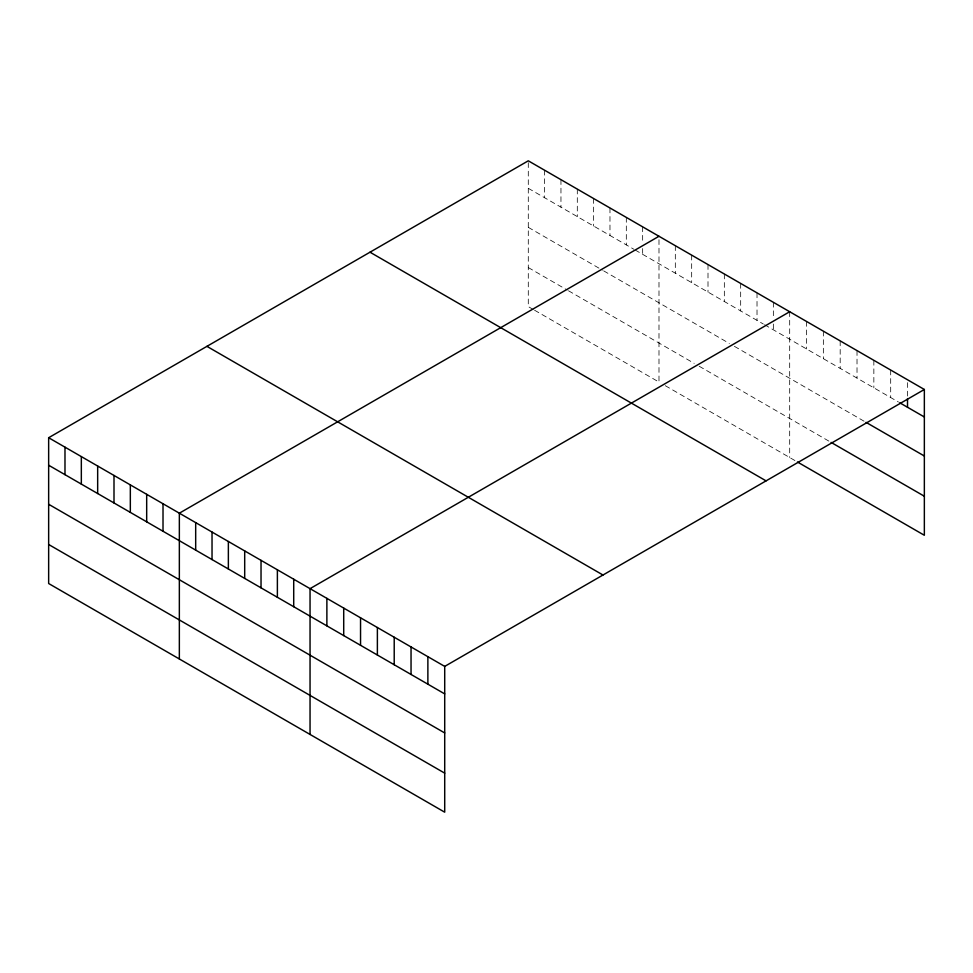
<?xml version="1.0" encoding="UTF-8"?>
<svg xmlns="http://www.w3.org/2000/svg" width="973" height="973" viewBox="0 0 973 973"><rect width="100%" height="100%" fill="white"/><g stroke="black" fill="none" stroke-linecap="round" stroke-linejoin="round"><path stroke-width="0.73" stroke-dasharray="4.87 3.65" d="M528.29 188.312L633.861 249.258M635.114 249.988L763.294 323.997M764.559 324.727L898.456 402.031M528.29 227.354L602.433 270.153M603.698 270.883L729.361 343.445M734.396 346.339L864.79 421.625M528.29 267.563L567.247 290.063M568.5 290.781L694.175 363.343M699.21 366.249L829.823 441.657M533.313 309.511L528.29 306.604L528.29 160.813M534.578 310.229L658.989 382.061L658.989 236.281M665.277 385.685L796.169 461.263M907.517 382.657L907.517 397.13M890.684 370.044L890.684 397.543M873.851 360.326L873.851 387.826M857.018 350.608L857.018 378.108M840.185 340.891L840.185 368.39M823.353 331.173L823.353 358.672M806.52 321.455L806.52 348.954M789.687 311.737L789.687 457.517M773.353 302.299L773.353 318.22M773.353 324.009L773.353 329.798M757.018 292.873L757.018 320.372M740.672 283.435L740.672 310.934M724.338 274.009L724.338 301.508M708.003 264.571L708.003 292.07M691.669 255.145L691.669 282.644M675.323 245.707L675.323 273.206M642.654 226.843L642.654 242.763M642.654 248.553L642.654 254.342M626.32 217.405L626.32 244.904M609.974 207.979L609.974 235.478M593.639 198.541L593.639 226.04M577.305 189.115L577.305 216.614M560.959 179.677L560.959 207.176M544.625 170.251L544.625 197.75"/><path stroke-width="1.46" d="M48.65 437.728L444.71 666.396L444.71 812.187L48.65 583.52L48.65 437.728L528.29 160.813L924.35 389.48L924.35 535.272L797.459 462.005M658.989 236.281L179.348 513.197L179.348 658.976M789.687 311.737L310.046 588.653L310.046 734.433M444.71 666.396L924.35 389.48M899.745 402.773L924.35 416.979M866.079 422.379L924.35 456.009M831.124 442.411L924.35 496.23M370.008 252.202L766.067 480.857M206.933 346.352L602.992 575.019M48.65 465.228L444.71 693.895M48.65 504.269L444.71 732.937M48.65 544.491L444.71 773.146M907.517 398.577L907.517 407.261M427.877 656.678L427.877 684.177M411.044 646.96L411.044 674.459M394.211 637.242L394.211 664.741M377.378 627.524L377.378 655.024M360.545 617.806L360.545 645.306M343.712 608.089L343.712 635.588M326.879 598.371L326.879 625.87M293.712 579.215L293.712 606.714M277.378 569.789L277.378 597.288M261.032 560.351L261.032 587.85M244.697 550.925L244.697 578.424M228.363 541.487L228.363 568.986M212.029 532.061L212.029 559.56M195.682 522.623L195.682 550.122M163.014 503.759L163.014 531.258M146.68 494.333L146.68 521.832M130.333 484.895L130.333 512.394M113.999 475.469L113.999 502.968M97.665 466.031L97.665 493.53M81.331 456.592L81.331 484.092M64.984 447.166L64.984 474.666"/></g></svg>
